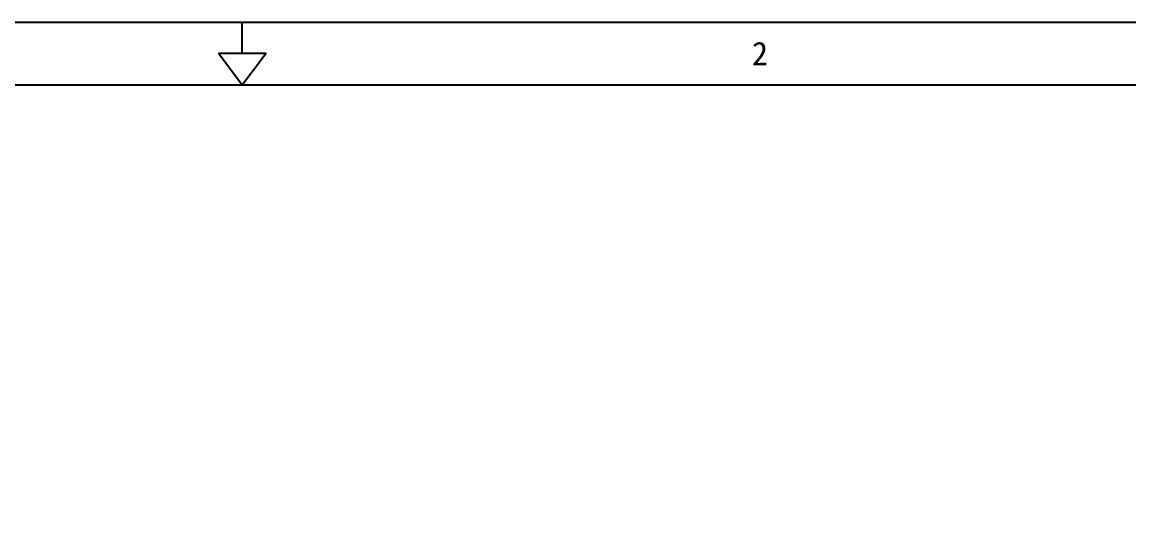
# Model space of a CAD drawing. Header units: millimetres. Extents: x 13106 to 40242, y 18888 to 28426.
# Drawn here: x 26281 to 27106, y 20575 to 20946 of the extents above; entities that cross this region are included whole.
import ezdxf
from ezdxf.enums import TextEntityAlignment as Align

# ---------------------------------------------------------------- set-up
doc = ezdxf.new("R2010")
doc.units = ezdxf.units.MM
doc.layers.add('print', color=30, linetype='Continuous')
doc.styles.add('Dartop', font='')
doc.styles.get('Dartop').set_extended_font_data('FangSong_GB2312')

msp = doc.modelspace()

# ---------------------------------------------------------------- linework, layer by layer
at = {"color": 0}
for p, q in [((26445.379, 20923.097), (26445.379, 20946.488)), ((25052.902, 20899.705), (27837.856, 20899.705))]:
    msp.add_line(p, q, dxfattribs=at)
msp.add_lwpolyline([(26445.379, 20899.705), (26462.923, 20923.097), (26427.835, 20923.097), (26445.379, 20899.705)], close=True, dxfattribs=at)
at = {"layer": 'print'}
msp.add_lwpolyline([(24959.336, 20946.488), (27931.422, 20946.488), (27931.422, 18888.03), (24959.336, 18888.03)], close=True, dxfattribs=at)

# ---------------------------------------------------------------- texts
at = {"color": 0, "style": 'Dartop'}
msp.add_text('2', height=17.544, dxfattribs=at).set_placement((26831.34, 20923.097), align=Align.MIDDLE_CENTER)

doc.saveas('drawing.dxf')
